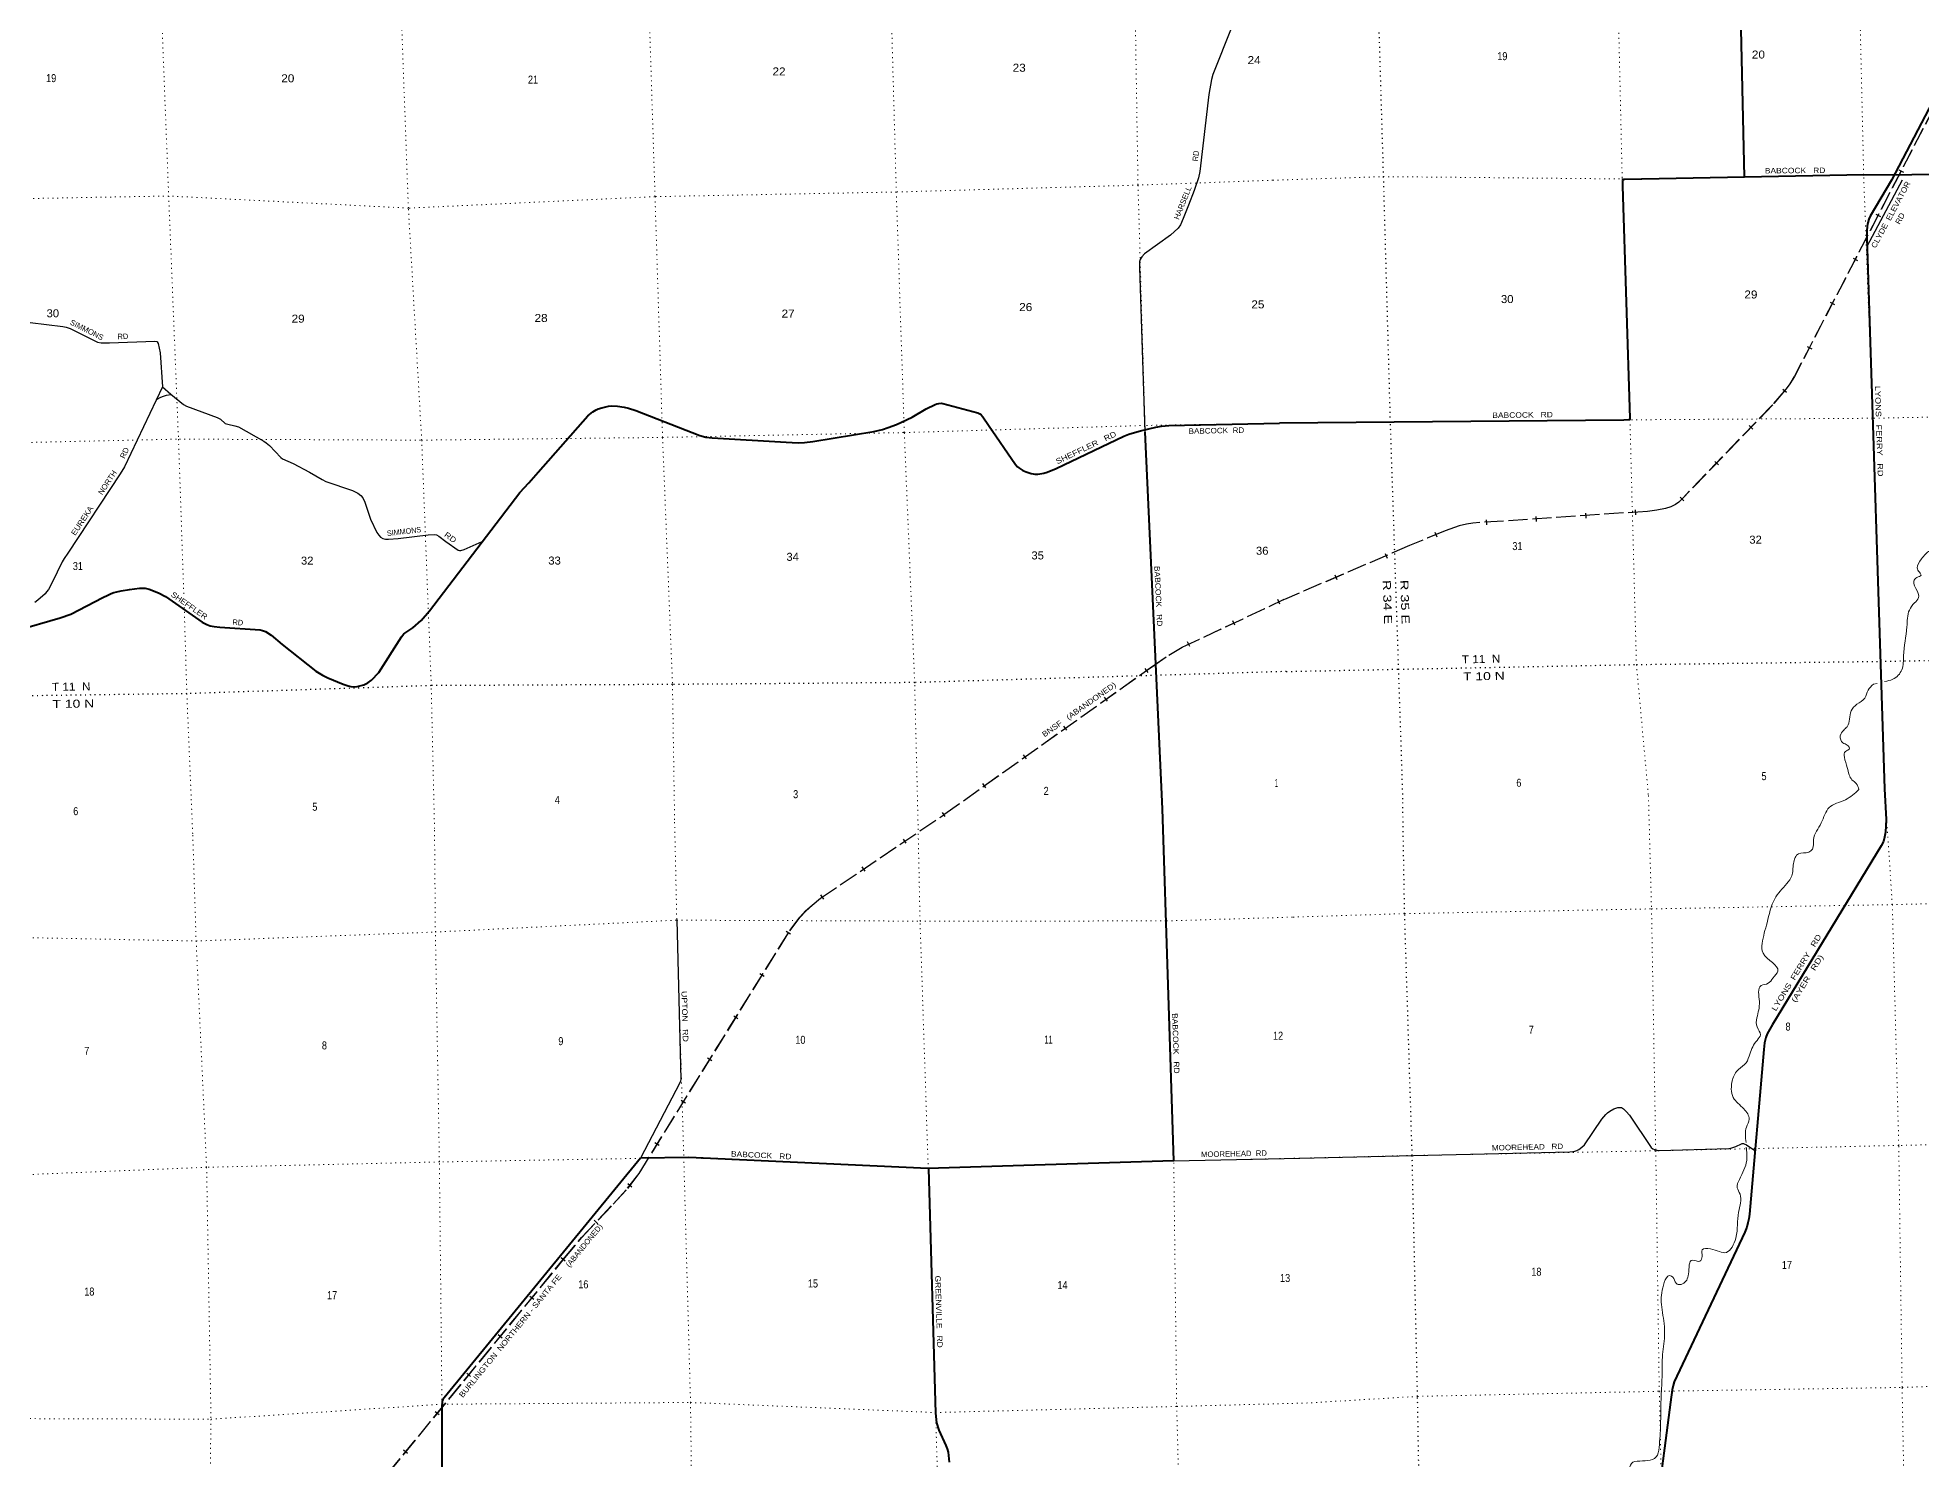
# Model space of a CAD drawing. Header units: feet. Extents: x 505285 to 763886, y -543582 to -353855.
# Drawn here: x 605453 to 646640, y -417689 to -386593 of the extents above; entities that cross this region are included whole.
import ezdxf
from ezdxf.enums import TextEntityAlignment as Align

# ---------------------------------------------------------------- set-up
doc = ezdxf.new("R2010")
doc.units = ezdxf.units.FT
doc.header["$LTSCALE"] = 70
doc.linetypes.add('DOTTED', pattern=[1.5, 0.3, -1.2])
doc.linetypes.add('LONG_DASHED', pattern=[7.5, 6, -1.5])
for name, color, linetype, lineweight in [('26', 7, 'Continuous', 40), ('27', 7, 'Continuous', 13), ('29', 7, 'Continuous', 25), ('30', 7, 'Continuous', 13), ('34', 7, 'Continuous', 25), ('39', 7, 'Continuous', 13), ('6', 7, 'DOTTED', 25), ('63', 7, 'Continuous', 25), ('7', 7, 'DOTTED', 13)]:
    doc.layers.add(name, color=color, linetype=linetype, lineweight=lineweight)

msp = doc.modelspace()

# ---------------------------------------------------------------- linework, layer by layer
at = {"layer": '26'}
for p, q in [((645382.83, -389591.98), (642771.54, -389643.49)), ((629662.61, -395218.98), (630043.94, -403463.23)), ((630186.24, -395078.23), (632605.93, -395027.49))]:
    msp.add_line(p, q, dxfattribs=at)
for points in [[(642589.22, -381880.81), (642769.4, -389643.53)], [(647055.07, -387678.25), (645988.55, -389711.39)], [(645382.83, -389591.98), (652721.19, -389542.88), (652873.73, -389532.07), (653009.72, -389495.44), (654143.86, -389159.3)], [(640103.08, -389841.94), (640265.38, -394918.01), (640263.08, -394941.05), (640243.51, -394953.72), (640131.82, -394958.34), (632605.93, -395027.49)], [(642771.54, -389643.49), (640153.17, -389692.38), (640133.54, -389697.49), (640117.06, -389707.99), (640108.07, -389719.98), (640103.08, -389841.94)], [(645988.55, -389711.39), (645524.41, -390493.57), (645495.47, -390563.7), (645472.89, -390645.24), (645456.53, -390716.58), (645445.99, -390824.59), (645444.81, -390981.38), (645835.82, -403025.17)], [(604991.67, -399563.35), (605946.29, -399283.55), (606178.91, -399201.93), (606880.07, -398835.61), (606984.68, -398784), (607057.34, -398752.84), (607117.55, -398732.07), (607181.9, -398715.45), (607281.56, -398694.68), (607460.66, -398660.68), (607676.5, -398634.55), (607724.79, -398631.31), (607802.36, -398636.91), (607887.7, -398656.75), (608094.43, -398733.31), (608247.24, -398817.41), (609049.25, -399375.4), (609153.86, -399428.35), (609222.37, -399455.35), (609315.79, -399469.9), (609439.42, -399484.99), (610321.54, -399546.65), (610368.33, -399559.22), (610434.76, -399584.14), (610555.47, -399662.62), (610795.86, -399864.77), (611534.44, -400448.64), (611678.31, -400537.62), (611799.23, -400591.87), (612135.03, -400737.04), (612242.99, -400770.27), (612301.11, -400782.74), (612367.55, -400791.05), (612438.13, -400782.74), (612583.45, -400749.5), (612670.65, -400707.96), (612753.38, -400647.49), (612912.94, -400476.32), (613406.13, -399697.27), (613459.53, -399636.07), (613521.43, -399591.61), (613655.18, -399499.49), (613837.07, -399337.73), (614019.59, -399127.75), (615993.35, -396539.76), (616189.85, -396327.38), (616397.85, -396096.6), (617479.82, -394867.22), (617588.75, -394777.27), (617663.49, -394735.73), (617712.1, -394714.1), (617788.05, -394690.03), (617935.03, -394655.63), (618008.11, -394648.48), (618132.67, -394652.64), (618277.99, -394673.41), (618369.34, -394694.18), (618535.37, -394751.3), (619928.62, -395296.75), (620065.45, -395327.76), (620200.68, -395343.36), (621819.86, -395442.63), (622082.81, -395451.33), (622218.29, -395446.17), (622398.9, -395424.41), (623734.41, -395210.26), (623926.86, -395165.74), (624050.78, -395123.07), (624234.11, -395053.57), (624573.66, -394893.51), (624883.23, -394708.1), (625077.14, -394616.3), (625115.39, -394601.76), (625155.86, -394592.41), (625206.73, -394587.22), (625247.01, -394595.47), (626006.9, -394801.15), (626051.67, -394821.95), (626080.74, -394842.73), (626119.68, -394888.38), (626245.11, -395067.64), (626835.23, -395930.84), (626874.3, -395977.44), (626905.96, -396002.89), (626995.23, -396058.98), (627069.97, -396092.22), (627173.77, -396125.46), (627217.37, -396131.69), (627253.18, -396137.39), (627322.73, -396138.43), (627368.92, -396133.76), (627452.48, -396120.77), (627526.7, -396096.37), (627722.05, -396016.47), (629205.91, -395308.09), (629311.05, -395268.58), (629433.39, -395230.44), (629568.63, -395192.11), (629902.23, -395109.8), (630028.46, -395090.63), (630186.24, -395078.23)], [(645835.82, -403025.17), (645868.54, -403697.37), (645856.87, -403973.07), (645837.71, -404081.75), (645812.15, -404177.65), (645763.92, -404269.69), (643383.14, -408174.68), (643269.06, -408381.78), (643238.85, -408459.55), (643210.1, -408581.02), (643193.84, -408724.62), (642880.39, -412324.86), (642866.67, -412428.18), (642847.5, -412517.68), (642821.95, -412613.58), (642778.22, -412722.46), (641238.98, -415990.84), (641213.42, -416070.75), (641191.06, -416169.85), (641153.55, -416435.51), (640853.44, -418726.41)], [(630043.94, -403463.23), (630291.05, -411163.05), (624919.59, -411327.68)], [(618632.53, -411104.9), (614338.07, -416344.29), (614309.29, -416380.05), (614298.23, -416413.26), (614292, -416584.59), (614305.56, -421704.34), (614303.43, -421767.25), (614302.37, -421779.94), (614296.04, -421792.62), (614291.81, -421800.02), (614277.02, -421814.82), (614259.06, -421823.27), (614224.2, -421834.9), (614158.53, -421840.74), (603883.77, -422108.04)], [(624919.59, -411327.68), (619690.39, -411090.44), (618632.53, -411104.9)], [(624927.99, -411327.42), (625083.62, -416679.82), (625104.48, -416889.29), (625155.32, -417053.75), (625312.32, -417389.33), (625340.96, -417458.04), (625360.15, -417534.79), (625381.65, -417749.25)]]:
    msp.add_lwpolyline(points, dxfattribs=at)
at = {"layer": '29'}
for p, q in [((646223.89, -389708.73), (645450.6, -391159.77)), ((630291.05, -411163.05), (633048.26, -411102.02))]:
    msp.add_line(p, q, dxfattribs=at)
for points in [[(631563.02, -386354.96), (631147.42, -387399.84), (631116.27, -387510.86), (631057.44, -387835.8), (630865.86, -389518.59), (630833.82, -389659.79), (630741.9, -389937.25), (630614.85, -390255.73), (630516.48, -390513.24), (630464.74, -390633.92), (630437.74, -390687.95), (630387.77, -390757.39), (630222.99, -390909.93), (629654.78, -391320.87), (629593.07, -391386.48), (629558.1, -391441.84), (629546.79, -391486.82), (629542.12, -391623.09), (629662.61, -395218.98)], [(605286.72, -392822.06), (606004.12, -392906.96), (606073.55, -392922.4), (606161.93, -392950.63), (606729.23, -393238.87), (606763.95, -393254.3), (606839.67, -393264.52), (607025.96, -393268.24), (608014.18, -393229.27), (608056.04, -393235), (608067.61, -393246.58), (608091.43, -393281.74), (608128.06, -393487.9), (608184.66, -394230.19), (607350.16, -395979.03), (607260.06, -396134.74), (606111.34, -397865.61), (606031.1, -397985.87), (605989.52, -398059.36), (605769.37, -398512.63), (605687.83, -398661.25), (605647.35, -398717.19), (605614.61, -398755.38), (605456.42, -398894.73), (605388.93, -398950.68)], [(608050.12, -394507.33), (608144.68, -394458.47), (608202.54, -394435.32), (608271.96, -394412.16), (608366, -394394.2)], [(608184.66, -394230.19), (608364.48, -394392.83), (608639.74, -394615.56), (608707.79, -394655.29), (609378.9, -394898.43), (609449.87, -394940.46), (609555.95, -395028.44), (609614.17, -395048.94), (609767.32, -395079.81), (609841.73, -395106.83), (610401.62, -395420.84), (610451.13, -395458.02), (610520.55, -395515.91), (610767.89, -395774.11), (610809.82, -395805.36), (611039.23, -395910.51), (611393.73, -396095.23), (611675.66, -396257.52), (611754.77, -396299.34), (612333.68, -396495.5), (612456.73, -396557.92), (612518.38, -396607.78), (612560.87, -396658.26), (612603.66, -396750.51), (612728.1, -397123.45), (612866.85, -397419.68), (612911.85, -397476.42), (612950.42, -397515.01), (612996.7, -397545.89), (613060.19, -397559.9), (613123.98, -397565.19), (613336.21, -397547.48), (613989.07, -397464.02), (614122.93, -397460.98), (614176.92, -397468.7), (614224.11, -397498.77), (614380.84, -397613.71), (614647.38, -397804.49), (614678.33, -397812.18), (614709.18, -397812.18), (614775.1, -397785.45), (615172.1, -397616.58)], [(619427.33, -405895.55), (619514.29, -409370.59), (619505.43, -409418.27), (619492.22, -409455.42), (618632.53, -411104.9)], [(633048.26, -411102.02), (638951.84, -410964.32), (639020.83, -410958.47), (639063.05, -410947.21), (639105.27, -410935.94), (639150.66, -410910.08), (639217.86, -410862.72), (639277.03, -410806.54), (639653.81, -410246.9), (639741.38, -410144.54), (639777.97, -410110.75), (639827.52, -410073.14), (639913.07, -410023.44), (640001.24, -409995.81), (640045.36, -409989.64), (640084.76, -409995.27), (640107.28, -410006.54), (640131.05, -410022.71), (640188.9, -410079.77), (640261.54, -410162.08), (640733.54, -410865.54), (640768.7, -410894.96), (640806.72, -410910.6), (640853.13, -410927.43), (640910.27, -410935.77), (642429.32, -410888.16), (642476.5, -410882.45), (642518.72, -410869.77), (642582.3, -410843.81), (642705.89, -410785.28), (642724.18, -410781.06), (642738.45, -410779.24), (642749.52, -410779.65), (642769.22, -410785.28), (642818.08, -410808.17), (643001.61, -410932.6)]]:
    msp.add_lwpolyline(points, dxfattribs=at)
at = {"layer": '34', "linetype": 'LONG_DASHED', "lineweight": 13}
for points in [[(647159.02, -387647.53), (643861.82, -394000.89), (643762.62, -394163.08), (643682.23, -394272.71), (643386.71, -394620.88), (641429.22, -396656.01), (641338.28, -396751.39), (641259.99, -396802.07), (641158.68, -396852.75), (641046.05, -396886.47), (640854.75, -396926.46), (640649.01, -396950.14), (636830.07, -397206.83), (636691.81, -397230.53), (636535.24, -397267.38), (636223.2, -397376.1), (635447.7, -397700.32), (632711.86, -398876.82)], [(625268.08, -403589.75), (629782.29, -400380.14), (630189.32, -400099.38), (630479.27, -399929.94), (632711.98, -398881.28)], [(601887.07, -430454.95), (606358.81, -426151.18), (606792.7, -425717.85), (616942.28, -413328.78), (617348.17, -412836.56), (618035.96, -412107.75), (618356.13, -411761.46), (618604.99, -411435.7), (621901.03, -406125.37), (622124.09, -405829.41), (622247.7, -405696.21), (622391.4, -405570.81), (622571.01, -405420.3), (625268.73, -403593.55)]]:
    msp.add_lwpolyline(points, dxfattribs=at)
at = {"layer": '39'}
msp.add_line((645674.29, -400715.59), (645592.76, -400736.09), dxfattribs=at)
for points in [[(655955.3, -388638.56), (655942.3, -388713.09), (655822.95, -389094.41), (655419.9, -390283.69), (655292.27, -390653.12), (655018.53, -390939.4), (654859.02, -391142.47), (654452.4, -391137.91), (654274.96, -391172.27), (654060.2, -391237.71), (653388.45, -391285.68), (653193.52, -391256.03), (653094.19, -391290.57), (653007.43, -391435.56), (652808.53, -391581.16), (652643.62, -391810.52), (652635.15, -392136.89), (652455.57, -392165.26), (652311.56, -392172.67), (652206.23, -392380.5), (652122.58, -392573.73), (651823.8, -392902.88), (651701.57, -393072.86), (651512.13, -393194.08), (651284.05, -393376.6), (650871.94, -393567.47), (650657.82, -393747.66), (650482.07, -393854.46), (650396.19, -393951.11), (650416.48, -394135.86), (650317.29, -394349.59), (650036.11, -394487.06), (649758.51, -394519.74), (649651.22, -394556.48), (649669.6, -394658.74), (649772.19, -394765.05), (649706.05, -394935.73), (649485.56, -395099.95), (649171.7, -395123.42), (648963.59, -395130.32), (648910.86, -395274.5), (648769.78, -395408.68), (648797.19, -395555.02), (648836.24, -395771.54), (648617.47, -395923.65), (648270.85, -396175.4), (648011.07, -396372.76), (647863.1, -396555.42), (647713.46, -396665.64), (647565.11, -396918.78), (647373.11, -397189.05), (647194.23, -397247.61), (647081.31, -397387.16), (647090.81, -397537.94), (647004.42, -397785.6), (646827.03, -397821.98), (646644.76, -397993.36), (646551.2, -398190.85), (646597.42, -398284.4), (646632.98, -398350), (646540.07, -398402.52), (646477.75, -398478.47), (646546.82, -398694.3), (646578.24, -398840.54), (646490.82, -398957.35), (646378.27, -399113.01), (646324.7, -399480.7), (646249.15, -400110.64), (646214.19, -400417.49), (646016.74, -400625.47), (645835.82, -400674.9)], [(645592.76, -400736.09), (645475.6, -400865.68), (645401.45, -401036.54), (645232.4, -401173.39), (645107.6, -401319.26), (645015.44, -401663.7), (644943.11, -401739.89), (644867.8, -401860.45), (644925.56, -402020.16), (645020.7, -402064.24), (645064.82, -402153.8), (644979.88, -402204.12), (644956.7, -402327.48), (645020.09, -402557.53), (645061.79, -402715.6), (645122.35, -402822.91), (645218.47, -402909.24), (645275.77, -403038.15)], [(645275.77, -403038.15), (644978.05, -403262.6), (644624.17, -403430.85), (644453.21, -403767.83), (644280.95, -404134.96), (644257.66, -404340.26), (644180.81, -404406.16), (643956.47, -404441.11), (643842.99, -404658.39), (643809.16, -404928.17), (643696.55, -405097.24), (643434.93, -405426.14), (643266.42, -405951.8), (643160.51, -406403.83), (643181.71, -406620.22), (643500.51, -407008.89), (643395.56, -407161.73), (643293.73, -407276.36), (643136.13, -407327.95), (643098.12, -407676.12), (643046.19, -408030.61), (643046.92, -408231.38), (643123.39, -408404.41), (643047.82, -408524.5), (642890.02, -408823.05), (642808.13, -409015.55), (642642.66, -409159.66), (642511.38, -409389.38), (642528.48, -409772.5), (642759.62, -410024.52), (642875.45, -410246.9), (642815.28, -410422.87), (642807.46, -410755.84)], [(642811.22, -410861), (642822.51, -411153.56), (642661.39, -411566.62), (642615.42, -411748.32), (642674.96, -411885.57), (642644.17, -412283.78), (642581.15, -412849.33), (642377.47, -413162.93), (642027.8, -413084.12), (641847.43, -413108.09), (641846.73, -413248.65), (641798.96, -413354.09), (641637.59, -413331.46), (641548.26, -413634.56), (641418.66, -413850.18), (641298.23, -413858.8), (641224.87, -413731.88), (641128.86, -413667.69), (641019.84, -413818.62), (640953.59, -414247.71), (641015.03, -414720.23), (641025.46, -414991.06), (640978.19, -415457.89), (640970.31, -415889.74), (640947.64, -416376.11), (640938.68, -416932.47), (640904.29, -417433.15), (640842.77, -417637.27), (640657.65, -417715.55), (640277.99, -417814.08), (640302.22, -417988.24), (640554.28, -418105.28), (640651.08, -418287.91), (640570.59, -418624.95), (640149.47, -418925.16), (639982.07, -419157.66), (639982.56, -419348.39), (640081.71, -419715.69), (640022.1, -420000.07), (639686.85, -420276.34), (639321.49, -420468.94), (639019.09, -420603.95), (638694.97, -420755.5), (638590.29, -421004.72), (638477.7, -421089.46), (638230.35, -420831.77), (638044.41, -420705.27), (637945.98, -420793.73), (637893.3, -421031.78), (637674.53, -421217.2), (637549.12, -421270.1), (637450.69, -421613.55), (637227.36, -422116.3), (637077.41, -422406.64), (636878.21, -422569.55), (636703.48, -422577.33), (636600.42, -422384.8), (636397.09, -422373.12), (636033.14, -422370.92)]]:
    msp.add_spline(points, degree=3, dxfattribs=at)
at = {"layer": '6'}
for points in [[(633887.65, -357613.48), (633926.62, -357901.48), (634074.42, -363167), (634207.97, -368509.36), (634422.83, -373817.61), (634603.49, -379118.6), (634717.12, -384378.88), (634874.64, -389632.1), (635025.83, -395044.51), (635203.6, -400393.89), (635300.58, -403318.62)], [(632755.32, -400456.36), (635203.88, -400405.97), (640410.16, -400303.98), (645746.71, -400233.9), (651047.93, -400139.01), (656359.32, -400078.85), (661658.69, -400018.97), (664396.01, -399962.7)], [(632755.32, -400456.36), (629912.34, -400542.75), (624628.7, -400698.64), (619333.83, -400740.52), (614058.66, -400765.96), (608714.26, -400941.34), (603683.66, -401010.83), (601118.74, -401067.3)], [(636037.29, -435169.64), (635958.29, -432126.47), (635872.94, -426817.65), (635717.47, -421604.72), (635624.46, -416312.13), (635507.77, -411038.68), (635342.56, -405753.12), (635300.58, -403318.62)]]:
    msp.add_lwpolyline(points, dxfattribs=at)
at = {"layer": '63'}
for p, q in [((646148.92, -389484.26), (646247.09, -389535.21)), ((645647.82, -390449.82), (645746, -390500.77)), ((645146.73, -391415.38), (645244.9, -391466.33)), ((644645.63, -392380.93), (644743.81, -392431.88)), ((644144.54, -393346.49), (644242.71, -393397.44)), ((643610.92, -394278.69), (643695.25, -394350.26)), ((642877.63, -395077.31), (642957.35, -395153.98)), ((642123.51, -395861.34), (642203.23, -395938.01)), ((639297.61, -396990.36), (639305.03, -397100.72)), ((640383, -396917.41), (640390.42, -397027.77)), ((641369.34, -396645.63), (641449.4, -396721.95)), ((636005.04, -397407.9), (636047.7, -397509.95)), ((637126.83, -397136.27), (637134.25, -397246.63)), ((638212.22, -397063.31), (638219.64, -397173.68)), ((634919.6, -397872.93), (634963.3, -397974.55)), ((633818.95, -398344.15), (633862.65, -398445.76)), ((632613.86, -398983.16), (632566.84, -398883.04)), ((631629.22, -399445.62), (631582.2, -399345.51)), ((630644.58, -399908.09), (630597.56, -399807.97)), ((629731.17, -400478.45), (629667.08, -400388.3)), ((628844.59, -401108.81), (628780.49, -401018.66)), ((627958, -401739.18), (627893.91, -401649.03)), ((627071.41, -402369.54), (627007.32, -402279.39)), ((626184.83, -402999.91), (626120.73, -402909.76)), ((625298.24, -403630.27), (625234.14, -403540.12)), ((624443.81, -404213.13), (624381.79, -404121.54)), ((623543.05, -404823.07), (623481.04, -404731.48)), ((622642.3, -405433.02), (622580.28, -405341.43)), ((621913.05, -406201.76), (621819.07, -406143.43)), ((621339.37, -407126.03), (621245.39, -407067.7)), ((620765.69, -408050.31), (620671.71, -407991.98)), ((620192, -408974.58), (620098.03, -408916.25)), ((619618.32, -409898.86), (619524.34, -409840.53)), ((619044.64, -410823.13), (618950.66, -410764.8)), ((618441.44, -411732.98), (618353.54, -411665.83)), ((617700.82, -412536.45), (617620.38, -412460.53)), ((616987.89, -413352.84), (616902.55, -413282.47)), ((616298.58, -414194.2), (616213.01, -414124.11)), ((615609.18, -415035.71), (615523.62, -414965.61)), ((614919.79, -415877.22), (614834.23, -415807.12)), ((614230.4, -416718.72), (614144.83, -416648.63)), ((613541, -417560.23), (613455.44, -417490.13))]:
    msp.add_line(p, q, dxfattribs=at)
at = {"layer": '63', "linetype": 'LONG_DASHED'}
for points in [[(647162.57, -387649.6), (643865.39, -394002.91), (643766.03, -394165.37), (643685.45, -394275.25), (643389.75, -394623.63), (641432.18, -396658.85), (641340.91, -396754.57), (641262.03, -396805.64), (641160.2, -396856.58), (641047.06, -396890.45), (640855.41, -396930.51), (640649.38, -396954.22), (636830.56, -397210.91), (636692.63, -397234.55), (636536.39, -397271.32), (636224.67, -397379.93), (635449.3, -397704.09), (632713.48, -398880.59)], [(625265.7, -403586.41), (629779.94, -400376.78), (630187.12, -400095.92), (630477.36, -399926.31), (632710.24, -398877.57)], [(601884.23, -430452), (606355.94, -426148.25), (606789.66, -425715.09), (616939.11, -413326.18), (617345.09, -412833.85), (618032.96, -412104.95), (618352.99, -411758.82), (618601.61, -411433.37), (621897.64, -406123.05), (622120.94, -405826.77), (622244.84, -405693.26), (622388.74, -405567.69), (622568.54, -405417.02), (625266.43, -403590.16)]]:
    msp.add_lwpolyline(points, dxfattribs=at)
at = {"layer": '7'}
for points in [[(639227.27, -357442.75), (639260.21, -357848.85), (639398.56, -363138.75), (639529.32, -368446.96), (639738.04, -373835.88), (639842.78, -379144.69), (639976.09, -384390.42), (640098.33, -389676.67), (640268.28, -394947.72), (640410.16, -400303.98), (640672.44, -403169.59)], [(645835.82, -403025.17), (645746.71, -400228.14), (645572.85, -394916.99), (645379.09, -389591.06), (645257.23, -384320.9), (645091.47, -379057.81), (644996.6, -373829.3), (644803.7, -368431.96), (644696.73, -363113.13), (644533.25, -357775.49), (644524.82, -357317.23)], [(624698.34, -403609.05), (624628.93, -400710.69), (624402.08, -395230.44), (624227.54, -389978.23), (624080.3, -384687.35), (624003.3, -379480.95), (623685.65, -374314.37), (623543.66, -368876.73), (623345.53, -363647.07), (623220.59, -358371.84), (623232.11, -357905.29)], [(628510.46, -357761.36), (628475.35, -358218.21), (628739.8, -363462.72), (628855.15, -368760.22), (629050.63, -374062.26), (629258.62, -379390.19), (629427.31, -384544.06), (629512.19, -389818.02), (629664.42, -395078.94), (629912.34, -400548.38), (630043.94, -403463.23)], [(614129.9, -403893.69), (614058.66, -400765.96), (613849.89, -395395.86), (613558.59, -390320.6), (613356.99, -384799.69), (613184.99, -379469.09), (613006.81, -374392.53), (612868.37, -369094.66), (612740.23, -363755.21), (612547.23, -358479.24), (612546.36, -358192.95)], [(617883.31, -358049.9), (617880.69, -358360.31), (618042.09, -363658.96), (618234.79, -366357.44), (618202.65, -369019.91), (618364.51, -374342.67), (618646.07, -379538.65), (618784.7, -384797.54), (618951.62, -390069.98), (619116.42, -395336.43), (619333.83, -400740.52), (619380, -403752.91)], [(607254.24, -358333.58), (607273.31, -358570.95), (607389.11, -363786.07), (607514.87, -369105.48), (607703.91, -374383.53), (607859.05, -379561.76), (608113.61, -384812.49), (608318.01, -390056.1), (608531.84, -395375.88), (608649.85, -398782.98)], [(632459.65, -389711.34), (634874.64, -389632.1), (640100.47, -389682.66), (645379.09, -389591.06), (650726.08, -389555.08), (656035.48, -389451.83), (661330.57, -389379.97), (664089.11, -389340.83)], [(632459.65, -389711.34), (629512.19, -389818.02), (624231.36, -389968.12), (618947.62, -390070.05), (613558.59, -390320.6), (608318.01, -390056.1), (603244.23, -390148.12), (600834.41, -390190.65)], [(664241.54, -394616.35), (661457.14, -394680.22), (656174.1, -394753.8), (650872.67, -394811.72), (645571.7, -394916.99), (640264.37, -394951.83), (635020.23, -395006.71), (632605.93, -395027.49)], [(600972.48, -395472.35), (603426.39, -395486.57), (608553.81, -395373.47), (613849.89, -395395.86), (619116.42, -395336.43), (624402.08, -395230.44), (629696.81, -395074.05), (632605.93, -395027.49)], [(608657.78, -399048.82), (608714.26, -400941.34), (608844.26, -404034.24)], [(640672.44, -403169.59), (640740.07, -405644.84), (640833.13, -410939.43), (640909.3, -416200.25), (641030.4, -421490.23), (641091.75, -426719.24), (641255.33, -432020.35), (641337.35, -434045.49)], [(646629.26, -433421.4), (646565.78, -431801.5), (646355.44, -426647.98), (646317.63, -421394.36), (646218.83, -416111.94), (646146, -410822.93), (646005.38, -405557.47), (645835.82, -403025.17)], [(625492.22, -435379.65), (625420.96, -432502.29), (625371.46, -427170.02), (625241.11, -421943.21), (625086.58, -416652.26), (624925.81, -411339.65), (624746.19, -405916.63), (624698.34, -403609.05)], [(630043.94, -403463.23), (630123.67, -405890.06), (630294.26, -411200.4), (630357.88, -416519.46), (630497.04, -421796.36), (630615.61, -427041.39), (630716.1, -432288.66), (630802.72, -435385.63)], [(608844.26, -404034.24), (608917.96, -406351.91), (609146.63, -411300.28), (609243.11, -416810.73), (609165.47, -421964.93), (609461.88, -424657.67), (609417.63, -427416.07), (609519.82, -432773.79), (609683.45, -438072.48), (609742.79, -443390.57), (609876.52, -448575.15), (609938.22, -449733.54)], [(615217.84, -446630.03), (615120.7, -443195.98), (614962.06, -437961.5), (614812.44, -432658.62), (614542.26, -427232.72), (614308.05, -421813.93), (614293.24, -416491.73), (614236.04, -411181.65), (614148.99, -406155.16), (614129.9, -403893.69)], [(619380, -403752.91), (619427.12, -405881.49), (619579.84, -411075.02), (619727.73, -416445.07), (619794.02, -421823.33), (619930.73, -427202.7), (620097.39, -432567.64), (620263.29, -437882.37), (620524.69, -442802.77)], [(632903.15, -405828.13), (635342.56, -405753.12), (640740.16, -405648.85), (645995.29, -405555.68), (651241.76, -405436.6), (656517.45, -405363.07), (661736, -405168.29), (664545.47, -405134.9)], [(601257.96, -406393.14), (603770.83, -406248.32), (608917.96, -406351.91), (614148.99, -406155.16), (619427.33, -405895.55), (624746.19, -405916.63), (630139.13, -405912.66), (632903.15, -405828.13)], [(664698.7, -410438.39), (661888.34, -410419.44), (656641.15, -410592.75), (651364.39, -410706.46), (646146, -410822.93), (640823.08, -410939.65), (635508.96, -411043.45), (633048.26, -411102.02)], [(633048.26, -411102.02), (630291.88, -411163.53), (624919.59, -411327.68), (619579.29, -411087.93), (614238.08, -411183.64), (609146.63, -411300.28), (603757.06, -411521.13), (601395.16, -411641.6)], [(633195.62, -416457.05), (635624.46, -416312.13), (640909.3, -416200.25), (646222.94, -416115.86), (651534.01, -415923.11), (656765.07, -415832.46), (661987.34, -415709.89), (664850.22, -415682.2)], [(601532.34, -416889.07), (603707.9, -416794.07), (609243.11, -416810.73), (614301.16, -416483.6), (619727.73, -416445.07), (625083.01, -416665.34), (630360.07, -416531.48), (633195.62, -416457.05)]]:
    msp.add_lwpolyline(points, dxfattribs=at)

# ---------------------------------------------------------------- texts
at = {"layer": '27'}
for s, rotation, width, p in [('BABCOCK   RD', 0.432, 1.15, (643218.84, -389562.78)), ('LYONS   FERRY   RD', 271.859, 1.25, (645623.93, -394210.32)), ('BABCOCK   RD', 0.716, 1.15, (637260.53, -394912.75)), ('SHEFFLER   RD', 25.519, 1.2, (627749.24, -395925.92)), ('BABCOCK  RD', 1.128, 1.1, (630619.79, -395259.26)), ('BABCOCK   RD', 272.648, 1.15, (629868.29, -398150.69)), ('SHEFFLER', 325.172, 1.1, (608356.22, -398801.68)), ('RD', 356.002, 0.85, (609708.25, -399433.61)), ('LYONS  FERRY   RD', 58.63, 1.25, (643458.82, -407896.05)), ('(AYER   RD)', 58.63, 1.3, (643889.13, -407706.81)), ('BABCOCK   RD', 271.838, 1.15, (630257.37, -407931.37)), ('BABCOCK   RD', 357.304, 1.15, (620610.14, -411065.81)), ('GREENVILLE   RD', 271.666, 1.15, (625075.66, -413670.77))]:
    msp.add_text(s, height=120, rotation=rotation, dxfattribs=dict(at, width=width)).set_placement(p)
at = {"layer": '30'}
for s, rotation, width, p in [('RD', 83.505, 0.85, (630833.27, -389186.08)), ('HARSELL', 68.252, 1.05, (630546.15, -390227.56)), ('ELEVATOR', 61.946, 1.1, (646185.3, -390192.42)), ('RD', 61.946, 1.1, (646226.62, -390576.29)), ('CLYDE', 61.946, 1.1, (645778.51, -390949.48)), ('RD', 2.258, 0.85, (607318.29, -393186.65)), ('RD', 64.491, 1.05, (607405.58, -395700.34)), ('NORTH', 56.429, 1.05, (607028.9, -396356.45)), ('EUREKA', 56.429, 1.1, (606475.04, -397191.01)), ('SIMMONS', 6.785, 0.95, (613470.61, -397452.55)), ('RD', 323.745, 1.2, (614442.37, -397572.03)), ('UPTON   RD', 271.635, 1.2, (619545.29, -408002.76)), ('MOOREHEAD  RD', 1.268, 1.05, (631611.59, -411063.8)), ('MOOREHEAD   RD', 1.336, 1.1, (638030.05, -410918.29))]:
    msp.add_text(s, height=120, rotation=rotation, dxfattribs=dict(at, width=width)).set_placement(p, align=Align.CENTER)
msp.add_text('SIMMONS', height=120, rotation=333.065, dxfattribs=at).set_placement((606500.58, -393036.57), align=Align.CENTER)
at = {"layer": '6'}
for s, rotation, width, p in [('R 34 E', 271.903, 1.35, (634863.23, -398459.23)), ('R 35 E', 271.903, 1.35, (635246.32, -398456.79)), ('T 11  N', 1.122, 1.1, (636593.3, -400279.92)), ('T 11  N', 0.791, 1.1, (605764.49, -400880.58)), ('T 10 N', 1.122, 1.3, (636619.77, -400654.11)), ('T 10 N', 0.791, 1.3, (605778.43, -401254.8))]:
    msp.add_text(s, height=175, rotation=rotation, dxfattribs=dict(at, width=width)).set_placement(p)
at = {"layer": '63', "width": 1.15}
for s, rotation, p in [('BNSF   (ABANDONED)', 35.413, (627468.43, -401897.57)), ('BURLINGTON  NORTHERN - SANTA FE', 50.674, (614747.5, -416349.77))]:
    msp.add_text(s, height=120, rotation=rotation, dxfattribs=at).set_placement(p)
at = {"layer": '63'}
msp.add_text('(ABANDONED)', height=120, rotation=50.674, dxfattribs=at).set_placement((617080, -413497.35))
at = {"layer": '7'}
for s, width, p in [('24', 1.1, (631907.31, -387171.24)), ('19', 0.85, (637367.69, -387084.44)), ('20', 1.1, (642934.09, -387049.03)), ('19', 0.85, (605638.32, -387564.95)), ('20', 1.1, (610779.15, -387568.82)), ('21', 0.85, (616173.33, -387597.77)), ('22', 1.1, (621520, -387418.8)), ('23', 1.1, (626771.11, -387337.69)), ('26', 1.1, (626913.74, -392572.66)), ('25', 1.1, (631990.62, -392514.05)), ('30', 1.05, (637448.58, -392398.02)), ('29', 1.1, (642769.84, -392297.16)), ('30', 1.05, (605647.51, -392708.5)), ('29', 1.1, (611004.74, -392826.37)), ('28', 1.1, (616317.08, -392811.58)), ('27', 1.1, (621718.21, -392715.48)), ('34', 1.05, (621824.46, -398035.56)), ('35', 1.05, (627181.37, -398005.27)), ('36', 1.05, (632090.99, -397902.01)), ('31', 0.85, (637697.32, -397800.8)), ('32', 1.05, (642878.64, -397660.51)), ('31', 0.85, (606221.44, -398236.98)), ('32', 1.05, (611209.58, -398118.48)), ('33', 1.05, (616618.23, -398117.31)), ('6', 0.85, (637784.54, -402976.91)), ('5', 0.85, (643145, -402832.83)), ('4', 0.85, (616759.01, -403353.68)), ('3', 0.85, (621971.33, -403227.61)), ('2', 0.85, (627449.39, -403154.83)), ('1', 0.4, (632506.88, -402979.47)), ('6', 0.85, (606230.34, -403599.02)), ('5', 0.85, (611457.82, -403502.8)), ('8', 0.85, (643670.01, -408310.31)), ('8', 0.85, (611667.36, -408722.71)), ('9', 0.85, (616837.18, -408629.04)), ('10', 0.85, (622019.4, -408600.5)), ('11', 0.65, (627464.56, -408593.87)), ('12', 0.85, (632464.05, -408510.34)), ('7', 0.85, (638055.26, -408379.89)), ('7', 0.85, (606471.83, -408841.42)), ('18', 0.85, (638111.86, -413672.76)), ('17', 0.85, (643590.27, -413524.29)), ('16', 0.85, (617273.67, -413949.07)), ('15', 0.85, (622294.15, -413929.93)), ('14', 0.85, (627750, -413965.34)), ('13', 0.85, (632618.3, -413809.42)), ('18', 0.85, (606472.01, -414106.02)), ('17', 0.85, (611779.68, -414185.5))]:
    msp.add_text(s, height=175, dxfattribs=dict(at, width=width)).set_placement(p)

doc.saveas('drawing.dxf')
